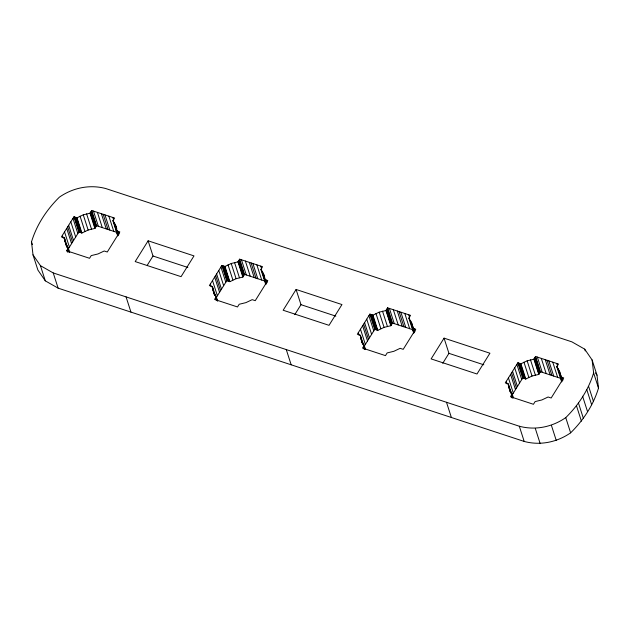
<?xml version="1.0" encoding="UTF-8"?>
<svg xmlns="http://www.w3.org/2000/svg" width="630" height="630" viewBox="0 0 630 630"><rect width="100%" height="100%" fill="white"/><g stroke="black" fill="none" stroke-linecap="round" stroke-linejoin="round"><path stroke-width="0.94" d="M31.5 241.904C36.619 224.855 46.738 209.609 59.37 197.174C72.891 187.764 89.791 184.236 105.801 188.559L571.883 341.854L584.687 349.138L592.113 359.966L596.996 375.173L598.5 388.096C593.381 405.145 583.262 420.391 570.63 432.826C557.109 442.236 540.209 445.764 524.199 441.441L58.117 288.146L45.313 280.862L37.887 270.034L33.004 254.827L31.5 241.904L32.358 244.59M33.004 254.827L40.43 265.655L53.235 272.94L519.317 426.234C535.327 430.566 552.226 427.03 565.748 417.627C578.379 405.192 588.499 389.939 593.617 372.889L592.113 359.966M113.203 220.319L117.818 235.943L112.935 220.744L114.613 218.051L91.681 210.507L90.003 213.2L83.262 214.838L77.017 217.807L73.946 216.791L61.409 236.919L64.48 237.927L68.505 250.449M64.48 237.927L65.536 243.29L68.292 248.055L66.615 250.748L89.547 258.292L91.224 255.599L97.965 253.961L104.21 250.992L107.281 252L119.818 231.879L116.747 230.871L115.692 225.508L112.935 220.744M68.568 248.472L78.829 231.998L73.946 216.791M78.829 231.998L81.9 233.005L88.145 230.044L94.886 228.407L96.563 225.713L91.681 210.507M148.129 240.802L135.19 261.576L181.062 276.657L194.001 255.89L148.129 240.802L153.011 256.008L147.318 265.143M265.781 284.61L260.899 269.404L262.576 266.711L239.644 259.174L237.967 261.867L231.226 263.505L224.981 266.466L221.91 265.458L209.373 285.579L212.444 286.595L215.602 296.431M212.444 286.595L213.499 291.958L216.255 296.722L214.578 299.415L237.51 306.96L239.187 304.266L245.928 302.628L252.173 299.659L255.244 300.668L267.781 280.547L264.71 279.539L263.655 274.168L260.899 269.404M216.098 297.832L226.792 280.665L221.91 265.458M226.792 280.665L229.863 281.673L236.108 278.712L242.849 277.066L244.527 274.373L239.644 259.174M296.092 289.469L283.154 310.243L329.025 325.324L341.964 304.558L296.092 289.469L300.975 304.676L294.769 314.646M413.745 333.278L408.862 318.071L410.54 315.378L387.607 307.834L385.93 310.527L379.189 312.173L372.944 315.134L369.873 314.126L357.336 334.246L360.407 335.255L363.565 345.098M360.407 335.255L361.462 340.625L364.219 345.39L362.541 348.083L385.473 355.627L387.151 352.934L393.892 351.288L400.137 348.327L403.208 349.335L415.745 329.214L412.674 328.206L411.618 322.836L408.862 318.071M364.061 346.5L374.755 329.332L369.873 314.126M374.755 329.332L377.827 330.341L384.072 327.372L390.813 325.734L392.49 323.04L387.607 307.834M444.055 338.137L431.117 358.903L476.989 373.992L489.927 353.217L444.055 338.137L448.938 353.343L442.733 363.313M561.708 381.945L556.826 366.739L558.503 364.045L535.571 356.501L533.894 359.195L527.152 360.832L520.908 363.801L517.836 362.793L505.299 382.914L508.371 383.922L512.678 397.341M508.371 383.922L509.426 389.293L512.182 394.057L510.505 396.75L533.437 404.287L535.114 401.593L541.855 399.955L548.1 396.995L551.171 398.002L563.708 377.882L560.637 376.866L559.582 371.503L556.826 366.739M512.025 395.168L522.719 378L517.836 362.793M522.719 378L525.79 379.008L532.035 376.039L538.776 374.401L540.453 371.708L535.571 356.501M96.563 225.713L116.92 232.407M244.527 274.373L264.884 281.067M392.49 323.04L412.847 329.734M540.453 371.708L560.81 378.402M153.011 256.008L187.874 267.474M300.975 304.676L335.837 316.142M448.938 353.343L483.801 364.801M595.405 372.85L596.996 375.173M593.617 372.889L598.5 388.096M584.687 349.138L585.262 350.934M588.656 386.474L593.539 401.68M586.758 389.521L591.641 404.728M582.592 396.215L587.475 411.422M578.427 402.909L583.301 418.115M576.529 405.948L581.411 421.155M562.173 377.378L563.031 380.055M559.582 371.503L561.015 375.976M560.33 374.125L560.905 375.913M561.48 377.709L562.338 380.386M561.117 377.023L562.267 380.607M556.715 363.455L557.574 366.14M558.408 369.03L562.141 380.654M560.637 376.866L562.07 381.339M557.093 366.321L560.251 376.157M560.826 377.945L561.684 380.63M552.77 362.163L557.652 377.362M548.832 360.864L553.715 376.071M565.748 417.627L570.63 432.826M547.037 360.273L551.919 375.48M545.249 359.683L550.132 374.889M541.304 358.391L546.186 373.59M537.366 357.092L542.241 372.298M535.311 356.926L540.193 372.125M534.736 357.848L539.611 373.055M534.153 358.777L539.036 373.984M533.894 359.195L538.776 374.401M530.484 359.84L535.366 375.047M551.4 425.337L556.282 440.535M527.152 360.832L532.035 376.039M523.947 362.163L528.822 377.362M520.908 363.801L525.79 379.008M520.427 363.644L525.31 378.85M519.372 363.297L524.255 378.504M518.317 362.951L523.199 378.157M516.86 364.361L521.742 379.567M535.303 428.424L540.186 443.63M514.702 367.825L519.585 383.024M512.552 371.283L517.435 386.489M511.568 372.85L516.45 388.056M510.591 374.425L515.474 389.631M508.434 377.882L513.316 393.089M512.182 394.057L513.332 397.632M511.922 394.474L513.064 398.05M510.599 391.766L511.458 394.451M508.182 384.662L510.765 392.71M508.678 386.662L510.402 392.033M509.426 389.293L510.284 391.97M511.34 395.404L512.206 398.081M506.284 381.339L507.142 384.024M519.317 426.234L524.199 441.441M446.497 402.286L451.379 417.493M414.209 328.71L415.068 331.388M411.618 322.836L413.627 329.096M412.366 325.466L413.516 329.041M413.154 328.364L414.304 331.939M408.752 314.787L409.61 317.473M410.445 320.363L414.178 331.986M412.674 328.206L414.107 332.671M410.272 321.229L413.721 331.963M404.806 313.496L409.689 328.702M400.869 312.197L405.752 327.403M399.073 311.606L403.956 326.812M397.286 311.023L402.168 326.222M393.341 309.724L398.223 324.93M389.403 308.424L394.278 323.631M387.348 308.259L392.23 323.466M386.773 309.18L391.647 324.387M386.19 310.11L391.072 325.316M385.93 310.527L390.813 325.734M382.52 311.173L387.403 326.379M379.189 312.173L384.072 327.372M375.984 313.496L380.859 328.702M372.944 315.134L377.827 330.341M372.464 314.976L377.346 330.183M371.409 314.63L376.291 329.836M370.353 314.283L375.236 329.49M368.897 315.701L373.779 330.9M366.739 319.158L371.621 334.365M364.589 322.615L369.471 337.822M363.605 324.19L368.487 339.389M362.628 325.757L367.51 340.964M360.47 329.214L365.353 344.421M364.219 345.39L365.368 348.965M363.951 345.807L365.101 349.39M360.793 337.782L362.801 344.043M360.714 338.003L362.73 344.264M361.462 340.625L362.321 343.311M363.376 346.736L364.242 349.414M358.32 332.679L359.179 335.357M266.246 280.043L267.104 282.728M263.655 274.168L264.978 278.586M265.191 279.696L266.34 283.272M260.788 266.128L261.647 268.805M262.482 271.695L266.214 283.327M264.71 279.539L266.143 284.012M261.45 269.884L265.474 282.405M286.28 349.587L291.162 364.794M256.843 264.828L261.726 280.035M252.906 263.529L257.788 278.736M251.11 262.946L255.993 278.145M249.323 262.356L254.205 277.554M245.377 261.056L250.26 276.263M241.44 259.757L246.314 274.964M239.384 259.591L244.267 274.798M238.809 260.521L243.684 275.719M238.227 261.442L243.109 276.649M237.967 261.867L242.849 277.066M234.557 262.513L239.439 277.712M231.226 263.505L236.108 278.712M228.021 264.828L232.895 280.035M224.981 266.466L229.863 281.673M224.5 266.309L229.383 281.516M223.445 265.962L228.328 281.169M222.39 265.616L227.273 280.822M220.933 267.033L225.816 282.24M218.775 270.49L223.658 285.697M216.625 273.948L221.5 289.154M215.641 275.523L220.524 290.729M214.665 277.09L219.547 292.296M212.507 280.555L217.389 295.753M216.255 296.722L217.689 301.195M215.988 297.139L217.137 300.723M211.964 286.437L214.838 295.375M212.751 289.335L214.767 295.596M213.499 291.958L214.357 294.643M215.413 298.069L215.988 299.856M210.357 284.012L211.215 286.697M118.282 231.375L119.141 234.061M115.692 225.508L116.841 229.084M117.298 230.816L118.164 233.494M117.227 231.029L118.377 234.604M112.825 217.46L113.684 220.146M114.518 223.028L118.251 234.659M116.747 230.871L118.18 235.344M108.88 216.161L113.762 231.368M104.942 214.869L109.825 230.068M103.147 214.279L108.029 229.477M101.359 213.688L106.242 228.895M126.063 296.895L130.946 312.094M97.414 212.389L102.296 227.595M93.476 211.097L98.351 226.296M91.421 210.924L96.303 226.131M90.846 211.853L95.721 227.06M90.263 212.775L95.146 227.981M90.003 213.2L94.886 228.407M86.593 213.846L91.476 229.052M83.262 214.838L88.145 230.044M80.057 216.161L84.932 231.368M77.017 217.807L81.9 233.005M76.537 217.649L81.42 232.848M75.482 217.303L80.364 232.501M74.427 216.948L79.309 232.155M72.97 218.366L77.852 233.573M70.812 221.823L75.695 237.03M68.662 225.28L73.537 240.487M67.678 226.855L72.56 242.062M66.701 228.43L71.584 243.629M64.543 231.887L69.426 247.094M68.292 248.055L69.725 252.528M68.024 248.48L69.174 252.055M66.709 245.771L67.284 247.559M64 237.77L66.016 244.03M64.788 240.668L66.804 246.928M65.536 243.29L66.686 246.873M67.449 249.401L68.316 252.087M62.394 235.344L63.252 238.03M66.874 250.331L67.449 252.118M53.235 272.94L58.117 288.146M40.43 265.655L45.313 280.862"/></g></svg>
